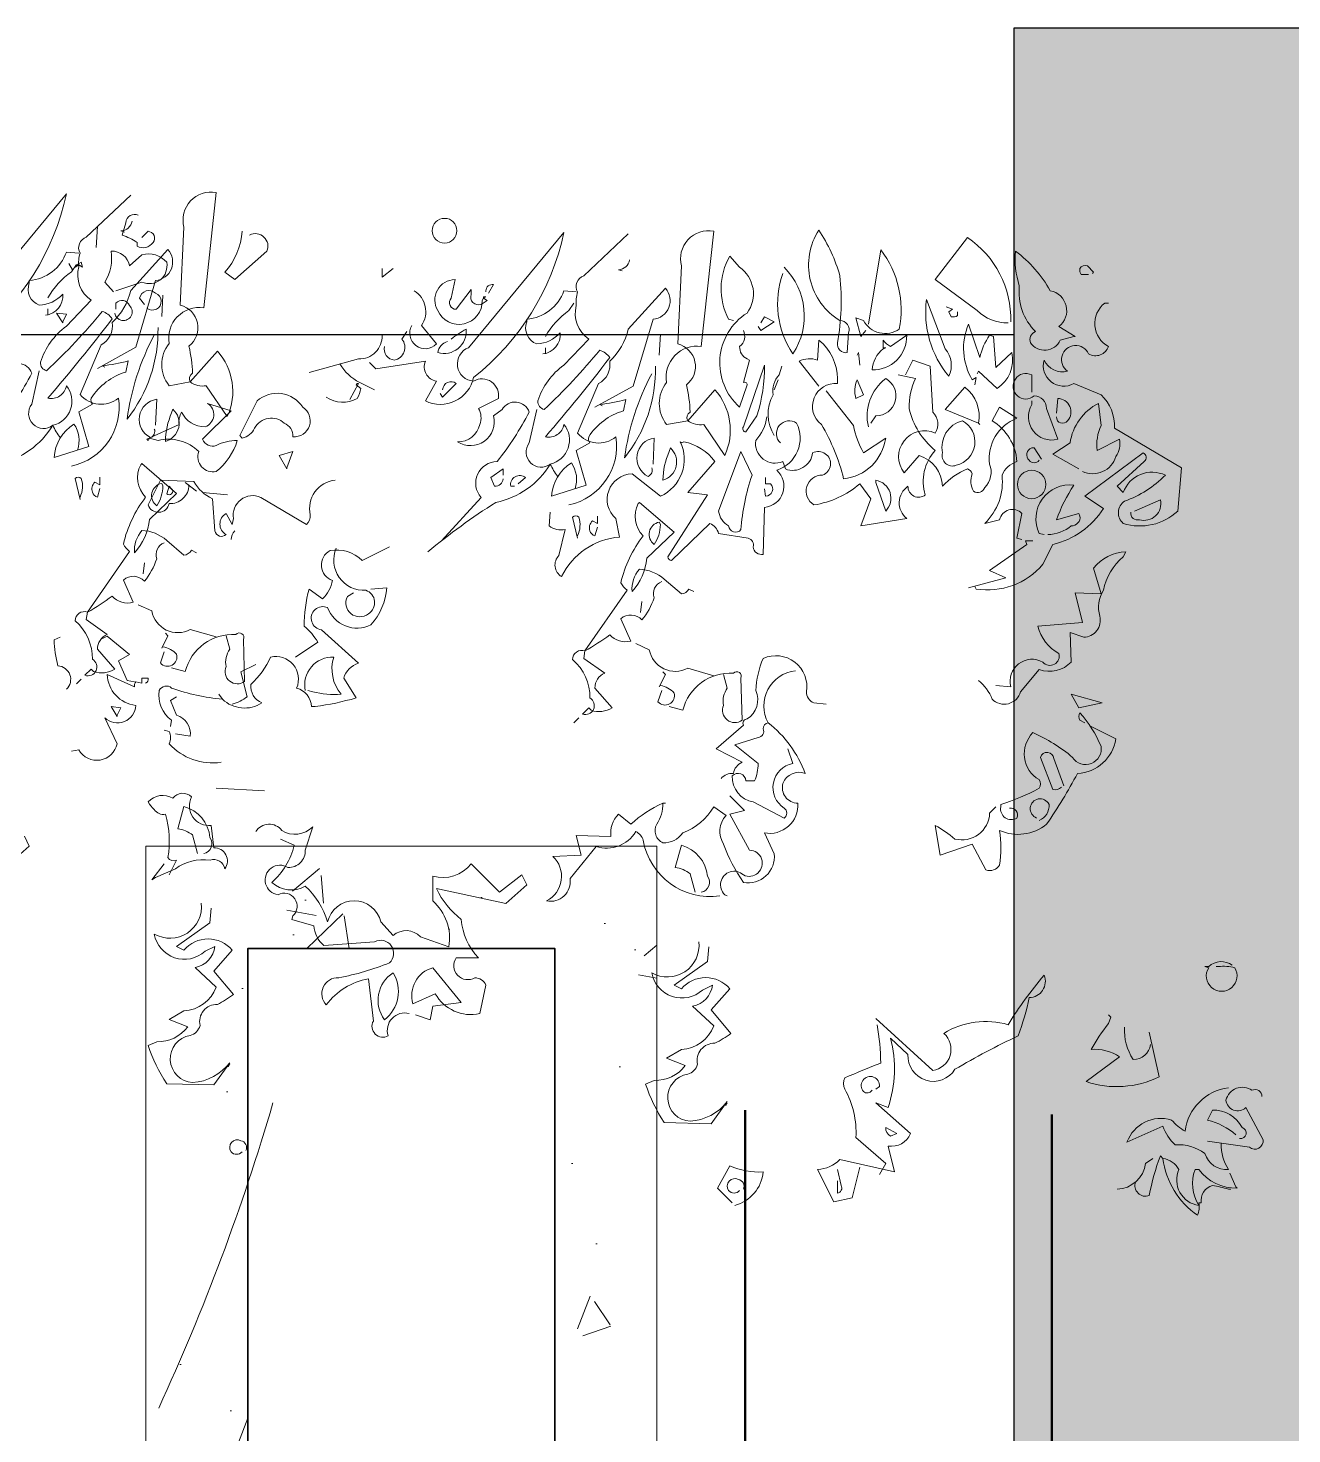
# Model space of a CAD drawing. Header units: millimetres. Extents: x 2033 to 2295, y 1536 to 1691.
# Drawn here: x 2144.109 to 2144.727, y 1615.407 to 1616.094 of the extents above; entities that cross this region are included whole.
import ezdxf

# ---------------------------------------------------------------- set-up
doc = ezdxf.new("R2010")
doc.units = ezdxf.units.MM
for name, color, linetype, lineweight in [('Detalles', 245, 'Continuous', 13), ('FACHADA', 40, 'Continuous', 35), ('muroalto', 12, 'Continuous', 50), ('Texturas', 8, 'Continuous', 0), ('Verde', 58, 'Continuous', 13)]:
    doc.layers.add(name, color=color, linetype=linetype, lineweight=lineweight)

# ---------------------------------------------------------------- blocks, each defined once
blk = doc.blocks.new('gfbvv')
at = {"layer": 'Verde', "lineweight": 0}
for points in [[(2110.02207, 1678.02499), (2110.04144, 1678.04617, -0.63649), (2110.04931, 1678.06372, 0.04776), (2110.06504, 1678.08793, 0.639832), (2110.05173, 1678.08914), (2110.04749, 1678.08611, -0.689148), (2110.02994, 1678.0734, 0.369919), (2110.04083, 1678.08188, 0.225418), (2110.04023, 1678.08974), (2110.04991, 1678.09459, 0.638885), (2110.03781, 1678.10306, -0.813461), (2110.03539, 1678.1194), (2110.08199, 1678.17568, -0.173706), (2110.03781, 1678.10487, -0.490295), (2110.0142, 1678.09338), (2110.01965, 1678.10306, -0.489075), (2110.0142, 1678.11274), (2109.99, 1678.10911), (2109.98697, 1678.11214)], [(2110.01542, 1678.01954, -0.032425), (2110.0487, 1678.04375, 0.210526), (2110.07533, 1678.06251, 0.557053), (2110.08199, 1678.08188, -0.431534), (2110.07291, 1678.07582, 0.015289), (2110.10438, 1678.11456, 0.162277), (2110.09954, 1678.11819, -0.030579), (2110.0723, 1678.08914, -0.355026), (2110.06928, 1678.09338, -0.161758), (2110.08199, 1678.11093), (2110.09409, 1678.12363, -0.32045), (2110.08804, 1678.13998, -0.099014), (2110.08864, 1678.14663, -0.46698), (2110.09167, 1678.1545), (2110.11346, 1678.17508)], [(2110.14251, 1678.08369), (2110.13222, 1678.08188, -0.352936), (2110.13222, 1678.10245, -0.5103), (2110.14916, 1678.12), (2110.15522, 1678.17629, 0.554825), (2110.13948, 1678.15934), (2110.13766, 1678.12121, -0.628204), (2110.1419, 1678.10124, -0.044617), (2110.14372, 1678.08793, 0.4142), (2110.14251, 1678.08369, 0.205246), (2110.15037, 1678.08188), (2110.16066, 1678.06675, 0.298126), (2110.15582, 1678.09882), (2110.14251, 1678.08369)], [(2110.1171, 1678.16521, 0.535172), (2110.11105, 1678.16158), (2110.10924, 1678.15553, -0.069427), (2110.1165, 1678.1519), (2110.1165, 1678.15008, 0.38205), (2110.12437, 1678.1519, 0.608597), (2110.12194, 1678.15735), (2110.11892, 1678.15432)], [(2110.11406, 1678.16237, -0.368179), (2110.10862, 1678.15753), (2110.11043, 1678.15692)], [(2110.16794, 1678.15735, -0.165222), (2110.15947, 1678.13737), (2110.16431, 1678.13374), (2110.18004, 1678.14766, 0.703232), (2110.17157, 1678.15553)], [(2110.26538, 1678.00605), (2110.28474, 1678.02723, -0.63649), (2110.29261, 1678.04478, 0.04776), (2110.30834, 1678.06899, 0.639832), (2110.29503, 1678.0702), (2110.29079, 1678.06717, -0.689148), (2110.27324, 1678.05446, 0.369919), (2110.28414, 1678.06294, 0.225418), (2110.28353, 1678.0708), (2110.29321, 1678.07564, 0.638885), (2110.28111, 1678.08412, -0.813461), (2110.27869, 1678.10046), (2110.32529, 1678.15674, -0.173706), (2110.28111, 1678.08593, -0.490295), (2110.25751, 1678.07443), (2110.26296, 1678.08412, -0.489075), (2110.25751, 1678.0938), (2110.2333, 1678.09017), (2110.23027, 1678.0932)], [(2110.38581, 1678.06475), (2110.37552, 1678.06294, -0.352936), (2110.37552, 1678.08351, -0.5103), (2110.39247, 1678.10106), (2110.39852, 1678.15735, 0.554825), (2110.38278, 1678.1404), (2110.38097, 1678.10227, -0.628204), (2110.3852, 1678.0823, -0.044617), (2110.38702, 1678.06899, 0.4142), (2110.38581, 1678.06475, 0.205246), (2110.39368, 1678.06294), (2110.40397, 1678.04781, 0.298126), (2110.39912, 1678.07988), (2110.38581, 1678.06475)], [(2110.46025, 1678.11377, -0.523941), (2110.46449, 1678.10772), (2110.46388, 1678.09804, -0.5), (2110.45904, 1678.10288, 0.072708), (2110.46025, 1678.13556, 0.077194), (2110.44996, 1678.15795, 0.423996), (2110.46025, 1678.11377)], [(2110.25872, 1678.0006, -0.032425), (2110.292, 1678.02481, 0.210526), (2110.31863, 1678.04357, 0.557053), (2110.32529, 1678.06294, -0.431534), (2110.31621, 1678.05688, 0.015289), (2110.34768, 1678.09562, 0.162277), (2110.34284, 1678.09925, -0.030579), (2110.31561, 1678.0702, -0.355026), (2110.31258, 1678.07443, -0.161758), (2110.32529, 1678.09199), (2110.33739, 1678.10469, -0.32045), (2110.33134, 1678.12103, -0.099014), (2110.33195, 1678.12769, -0.46698), (2110.33497, 1678.13556), (2110.35676, 1678.15614)], [(2110.54256, 1678.11256, -0.195694), (2110.52743, 1678.11861), (2110.50685, 1678.13374), (2110.52258, 1678.15432, -0.258652), (2110.54377, 1678.11317)], [(2110.0717, 1678.11637, 0.4142), (2110.08017, 1678.12666, -0.198578), (2110.06867, 1678.12121, -0.4142), (2110.06383, 1678.13211), (2110.06383, 1678.13332, 0.297668), (2110.08199, 1678.14724), (2110.08804, 1678.14663)], [(2110.09712, 1678.09035), (2110.11588, 1678.10064), (2110.12556, 1678.13332, 0.621735), (2110.13161, 1678.14845), (2110.11346, 1678.12848, -0.145264), (2110.10438, 1678.11274, -0.318115), (2110.09893, 1678.10185), (2110.08864, 1678.07764, 0.4142), (2110.1074, 1678.07582, -0.3983), (2110.08441, 1678.04254)], [(2110.105, 1678.12769), (2110.10076, 1678.13253, 0.185669), (2110.10379, 1678.14766, -0.373596), (2110.11287, 1678.1404), (2110.11892, 1678.14585, -0.302765), (2110.13102, 1678.14222, -0.609818), (2110.11892, 1678.13253), (2110.10621, 1678.1283)], [(2110.35737, 1678.14343, -0.368179), (2110.35192, 1678.13859), (2110.35373, 1678.13798)], [(2110.41304, 1678.10893, -0.35614), (2110.41123, 1678.10106, 0.302765), (2110.41486, 1678.09501), (2110.41607, 1678.09441), (2110.41304, 1678.08351, -0.618027), (2110.41486, 1678.0823), (2110.41123, 1678.07141, -0.499023), (2110.41486, 1678.1174, 0.420273), (2110.41123, 1678.1398), (2110.40639, 1678.14524, 0.254562), (2110.40578, 1678.11438), (2110.4082, 1678.11377)], [(2110.47417, 1678.11196), (2110.48022, 1678.14827, -0.216599), (2110.4893, 1678.10954, -0.447189), (2110.47175, 1678.11377), (2110.46812, 1678.11498), (2110.47054, 1678.1059), (2110.47296, 1678.10893)], [(2110.57463, 1678.1059), (2110.57524, 1678.1059), (2110.56737, 1678.11075, 0.643906), (2110.56313, 1678.1283, 0.101837), (2110.54619, 1678.14766, 0.105927), (2110.548, 1678.13072, 0.22554), (2110.55587, 1678.10833, 0.4142), (2110.55345, 1678.10288, 0.580322), (2110.56797, 1678.10409), (2110.57463, 1678.1059)], [(2110.07291, 1678.12485, -0.109482), (2110.08441, 1678.13755), (2110.08683, 1678.14119)], [(2110.43302, 1678.1398, -0.356445), (2110.43725, 1678.09743, -0.241074), (2110.43241, 1678.13677)], [(2110.58189, 1678.13616), (2110.57826, 1678.13616, -0.236053), (2110.57766, 1678.13919, -0.4142), (2110.58129, 1678.1404), (2110.58431, 1678.13737), (2110.58371, 1678.13677)], [(2110.28474, 1678.12164, -0.632065), (2110.2799, 1678.12648), (2110.2799, 1678.1289), (2110.27264, 1678.11922, -0.680847), (2110.27022, 1678.12467), (2110.27203, 1678.13374, 0.580322), (2110.26356, 1678.11861, 0.820084), (2110.28535, 1678.12346), (2110.28595, 1678.12467), (2110.28777, 1678.12346), (2110.28474, 1678.12164)], [(2110.28837, 1678.12709), (2110.29079, 1678.13132, 0.45993), (2110.28716, 1678.1283), (2110.28716, 1678.12769)], [(2110.34042, 1678.07141), (2110.35918, 1678.0817), (2110.36886, 1678.11438, 0.621735), (2110.37492, 1678.12951), (2110.35676, 1678.10954, -0.145264), (2110.34768, 1678.0938, -0.318115), (2110.34224, 1678.08291), (2110.33195, 1678.0587, 0.4142), (2110.35071, 1678.05688, -0.3983), (2110.32771, 1678.0236)], [(2110.1056, 1678.1174, 1.387421), (2110.11287, 1678.12103, 0.544022), (2110.10621, 1678.12225), (2110.10621, 1678.11922)], [(2110.12134, 1678.11982, 1.182175), (2110.12558, 1678.12709, 0.588394), (2110.11771, 1678.12467), (2110.12013, 1678.12164)], [(2110.25206, 1678.1283, -0.424515), (2110.25569, 1678.11135), (2110.26296, 1678.10227, -0.880783), (2110.25085, 1678.11135)], [(2110.315, 1678.09743, 0.4142), (2110.32347, 1678.10772, -0.198578), (2110.31198, 1678.10227, -0.4142), (2110.30713, 1678.11317), (2110.30713, 1678.11438, 0.297668), (2110.32529, 1678.1283), (2110.33134, 1678.12769)], [(2110.31621, 1678.1059, -0.109482), (2110.32771, 1678.11861), (2110.33013, 1678.12225)], [(2110.51351, 1678.08654, 0.305054), (2110.51169, 1678.09985), (2110.50261, 1678.12406, 0.208984), (2110.51351, 1678.08654)], [(2110.52622, 1677.98366), (2110.52682, 1677.98244, 0.262833), (2110.5595, 1677.99455), (2110.56434, 1678.00423, 0.194489), (2110.58916, 1678.02178), (2110.58008, 1678.02783), (2110.60852, 1678.04902, -0.535172), (2110.60913, 1678.04478), (2110.59581, 1678.03268), (2110.59884, 1678.02965, -0.445358), (2110.61942, 1678.03812, -0.112671), (2110.59944, 1678.02541, 0.498764), (2110.59884, 1678.01452, 0.269211), (2110.62547, 1678.02057), (2110.62728, 1678.04175), (2110.5946, 1678.06112, 0.212448), (2110.58795, 1678.07746), (2110.57463, 1678.08291, -0.669449), (2110.56011, 1678.09441, 0.362045), (2110.5716, 1678.08896, -1.319412), (2110.58189, 1678.09743, 0.480621), (2110.59158, 1678.10106, -0.538818), (2110.58976, 1678.12225), (2110.59158, 1678.12225)], [(2110.51774, 1678.11801), (2110.51774, 1678.11619, -0.236053), (2110.51472, 1678.11559), (2110.51351, 1678.11801), (2110.51532, 1678.11922), (2110.5123, 1678.12043)], [(2110.12677, 1678.11032, -0.174072), (2110.11164, 1678.06554, -0.088486), (2110.12496, 1678.10669)], [(2110.2684, 1678.10348, 0.291199), (2110.26356, 1678.09804, 0.528915), (2110.27748, 1678.10954, 0.039932), (2110.27022, 1678.10469)], [(2110.52622, 1678.0823), (2110.52682, 1678.08593), (2110.525, 1678.08472, -0.242218), (2110.52319, 1678.11196), (2110.52864, 1678.09562, -0.092926), (2110.53348, 1678.10651), (2110.53529, 1678.1059), (2110.5365, 1678.09077), (2110.54437, 1678.09804, -0.309006), (2110.53711, 1678.08049), (2110.52803, 1678.08896), (2110.52743, 1678.08775)], [(2110.23633, 1678.10651, -0.447098), (2110.22483, 1678.09501), (2110.20062, 1678.08835)], [(2110.23754, 1678.10106, 0.45993), (2110.24238, 1678.09441, 0.578781), (2110.24601, 1678.10469), (2110.24843, 1678.10833)], [(2110.44996, 1678.0817), (2110.44028, 1678.0938, -0.204086), (2110.44936, 1678.09441), (2110.44996, 1678.10409, -0.226822), (2110.45904, 1678.08533), (2110.45904, 1678.08291, 0.749039), (2110.45117, 1678.06294, -0.077942), (2110.46206, 1678.03631, 0.34404), (2110.48264, 1678.05628), (2110.47175, 1678.04902, -0.080353), (2110.46691, 1678.06233), (2110.45359, 1678.07928)], [(2110.48143, 1678.09985), (2110.48264, 1678.10046), (2110.48143, 1678.10046), (2110.48143, 1678.10409, 0.099014), (2110.48506, 1678.10106), (2110.49293, 1678.10651, -0.428558), (2110.47598, 1678.08956, -0.211655), (2110.48143, 1678.09985)], [(2110.07896, 1678.05646, -0.062256), (2110.07533, 1678.06251, -0.882339), (2110.06504, 1678.0728), (2110.06867, 1678.08914)], [(2110.08743, 1678.05041, 0.240036), (2110.08562, 1678.06312, 0.2379), (2110.07593, 1678.04678), (2110.09288, 1678.05222), (2110.08804, 1678.06917), (2110.0947, 1678.0728, -0.236053), (2110.09409, 1678.07582, -0.178345), (2110.11104, 1678.08853), (2110.11225, 1678.09398, -0.026764), (2110.09954, 1678.09156), (2110.10075, 1678.09095)], [(2110.21575, 1678.09259, 0.159607), (2110.22543, 1678.08351), (2110.2327, 1678.07988)], [(2110.37007, 1678.09138, -0.174072), (2110.35494, 1678.0466, -0.088486), (2110.36826, 1678.08775)], [(2110.42333, 1678.09199, -0.079437), (2110.4197, 1678.06717), (2110.41425, 1678.0593, -0.618027), (2110.41304, 1678.06173), (2110.42333, 1678.09199)], [(2110.42817, 1678.05749, -0.272202), (2110.42757, 1678.07746, -0.236053), (2110.43059, 1678.08714), (2110.4318, 1678.09138)], [(2110.49232, 1678.08714), (2110.49596, 1678.09441), (2110.50443, 1678.09138), (2110.50564, 1678.06899, -0.355026), (2110.50685, 1678.0587, 0.788391), (2110.49172, 1678.03933), (2110.49898, 1678.04781, -0.312881), (2110.51048, 1678.03268, -0.116058), (2110.52258, 1678.04115, -0.265564), (2110.525, 1678.03873, 0.226822), (2110.52561, 1678.03026, 0.49527), (2110.53106, 1678.03207, 0.295303), (2110.53348, 1678.04357, -0.346893), (2110.54679, 1678.06596), (2110.53832, 1678.07141), (2110.53469, 1678.06475, -0.244461), (2110.54679, 1678.04478, 0.215332), (2110.53953, 1678.03812, -0.236053), (2110.53106, 1678.01452), (2110.53832, 1678.01634, -0.59729), (2110.54921, 1678.01936), (2110.54679, 1678.00726), (2110.54921, 1678.00665)], [(2110.55405, 1678.07867), (2110.55405, 1678.08714, 1.877945), (2110.55526, 1678.07686, -0.4142), (2110.56132, 1678.0708), (2110.56676, 1678.05567, -0.674286), (2110.55405, 1678.07262), (2110.55405, 1678.07443)], [(2110.20909, 1678.07625, 0.278625), (2110.22422, 1678.07564, 0.07106), (2110.22604, 1678.08049), (2110.22362, 1678.0823), (2110.22422, 1678.08291), (2110.22483, 1678.08291), (2110.22059, 1678.07504)], [(2110.26477, 1678.07807), (2110.26598, 1678.07625), (2110.27264, 1678.08291, 0.630219), (2110.26598, 1678.07988)], [(2110.42454, 1678.06657, -0.149368), (2110.4191, 1678.05507, 0.589905), (2110.43241, 1678.04478), (2110.43362, 1678.04115, 0.490158), (2110.44693, 1678.04902, -1.060547), (2110.45178, 1678.03812, 0.776093), (2110.44754, 1678.0236, 0.142365), (2110.46993, 1678.03389), (2110.47538, 1678.02662), (2110.47054, 1678.01331), (2110.49293, 1678.01694, -0.50354), (2110.49353, 1678.03268, 0.628937), (2110.50201, 1678.02844, -0.265564), (2110.50685, 1678.05023, -0.169571), (2110.49414, 1678.0708, -0.119873), (2110.49717, 1678.08533), (2110.48869, 1678.08714)], [(2110.46872, 1678.08472), (2110.47175, 1678.07746), (2110.46812, 1678.07564, -0.195877), (2110.46872, 1678.08472)], [(2110.47417, 1678.06173, -0.297256), (2110.48264, 1678.08533, -0.782791), (2110.4778, 1678.06717), (2110.47538, 1678.06354)], [(2110.52803, 1678.06354), (2110.51169, 1678.0702), (2110.52137, 1678.08109, -0.284134), (2110.52803, 1678.06354), (2110.52864, 1678.06294), (2110.52803, 1678.06354)], [(2110.12496, 1678.06069, -0.4142), (2110.12314, 1678.05646, -0.738571), (2110.12617, 1678.07522), (2110.12556, 1678.06251)], [(2110.18852, 1678.06354, -0.319077), (2110.19275, 1678.05688, 0.777725), (2110.19759, 1678.07141, 0.455246), (2110.1752, 1678.07443), (2110.16673, 1678.05749), (2110.16794, 1678.05628, 0.25296), (2110.17399, 1678.06112, -0.489075), (2110.18852, 1678.06354)], [(2110.33074, 1678.03147, 0.240036), (2110.32892, 1678.04417, 0.2379), (2110.31924, 1678.02783), (2110.33618, 1678.03328), (2110.33134, 1678.05023), (2110.338, 1678.05386, -0.236053), (2110.33739, 1678.05688, -0.178345), (2110.35434, 1678.06959), (2110.35555, 1678.07504, -0.026764), (2110.34284, 1678.07262), (2110.34405, 1678.07201)], [(2110.56616, 1678.06657, 0.741867), (2110.5716, 1678.06475, 0.6409), (2110.56676, 1678.07564), (2110.56616, 1678.06838)], [(2110.12134, 1678.05567), (2110.13707, 1678.06294, -0.162277), (2110.13828, 1678.06899, 0.291199), (2110.14978, 1678.06173, 0.630219), (2110.15099, 1678.07322), (2110.16249, 1678.06959), (2110.14857, 1678.05567, 0.4142), (2110.15523, 1678.05265, -0.124695), (2110.16552, 1678.05507, -0.156006), (2110.15523, 1678.03994, -0.597885), (2110.14676, 1678.04962, 0.261948), (2110.12679, 1678.05507), (2110.12255, 1678.05628), (2110.12194, 1678.05507), (2110.12134, 1678.05567)], [(2110.13403, 1678.07038, -0.592255), (2110.1304, 1678.05464, -0.099731), (2110.13343, 1678.06856), (2110.13403, 1678.07038)], [(2110.32226, 1678.03752, -0.062256), (2110.31863, 1678.04357, -0.882339), (2110.30834, 1678.05386), (2110.31198, 1678.0702)], [(2110.57887, 1678.03994, 0.456619), (2110.59521, 1678.0472, 0.205246), (2110.59702, 1678.05567), (2110.58613, 1678.05023, -0.146759), (2110.58795, 1678.06233), (2110.58673, 1678.07322, 0.245285), (2110.57282, 1678.05386), (2110.56434, 1678.04841), (2110.57705, 1678.04115)], [(2110.4312, 1678.05386, -0.931778), (2110.43907, 1678.06354, -0.45929), (2110.42938, 1678.04054, -0.660172), (2110.42333, 1678.02239), (2110.42273, 1677.99939, -0.442368), (2110.41789, 1678.00302, 0.4142), (2110.41546, 1678.00726), (2110.40094, 1678.00968, 0.219635), (2110.3967, 1678.01452), (2110.37794, 1677.99636, -0.333328), (2110.37613, 1677.99818), (2110.39549, 1678.02844), (2110.38581, 1678.02965), (2110.39912, 1678.04478, 0.188675), (2110.38399, 1678.05446), (2110.38278, 1678.05386), (2110.38218, 1678.05446, -0.420059), (2110.3725, 1678.02783), (2110.35858, 1678.03873, 0.685608), (2110.35071, 1678.01694), (2110.35252, 1678.00786, 0.263565), (2110.32408, 1677.9885, -0.49028), (2110.32287, 1677.99879), (2110.3259, 1678.01149, -0.205246), (2110.31803, 1678.01331), (2110.31863, 1678.01997)], [(2110.51714, 1678.04296, -0.630219), (2110.51048, 1678.04902, -0.40654), (2110.52016, 1678.06475, -0.689621), (2110.51714, 1678.04296)], [(2110.36826, 1678.04175, -0.4142), (2110.36644, 1678.03752, -0.738571), (2110.36947, 1678.05628), (2110.36886, 1678.04357)], [(2110.37734, 1678.05144, -0.592255), (2110.37371, 1678.0357, -0.099731), (2110.37673, 1678.04962), (2110.37734, 1678.05144)], [(2110.41183, 1678.04962), (2110.41728, 1678.03812, 0.065445), (2110.41183, 1678.01149, -0.659393), (2110.40578, 1678.01331, -0.236053), (2110.40094, 1678.02057), (2110.41183, 1678.04962)], [(2110.55769, 1678.04539, -0.5), (2110.55284, 1678.04539, -0.582718), (2110.55405, 1678.05144), (2110.55526, 1678.05144), (2110.5589, 1678.04599)], [(2110.1298, 1678.00502, 0.4142), (2110.12617, 1677.99715, -0.085083), (2110.12011, 1677.98626, 0.409286), (2110.10983, 1677.98686), (2110.11467, 1677.97597, -0.286789), (2110.10438, 1677.97899, -0.035156), (2110.09227, 1677.97113), (2110.09167, 1677.96749), (2110.10196, 1677.96023, 0.308105), (2110.09712, 1677.95297), (2110.10559, 1677.94329, -0.220123), (2110.0953, 1677.94208), (2110.09409, 1677.94329), (2110.09106, 1677.94026, 0.907883), (2110.0947, 1677.94813, 0.222046), (2110.08622, 1677.96689, -0.523941), (2110.09227, 1677.97113), (2110.11285, 1678.00078, -0.099014), (2110.10983, 1678.00441, -0.106323), (2110.12072, 1678.02741, -0.326889), (2110.1183, 1678.04314), (2110.1189, 1678.04375), (2110.13585, 1678.02922), (2110.12253, 1678.01652, -0.165176), (2110.11527, 1678.00017, -0.200851), (2110.1189, 1678.01107, -0.173203), (2110.13101, 1678.00623), (2110.13948, 1677.99896, 0.236053), (2110.14311, 1678.00139), (2110.14553, 1678.00017)], [(2110.29564, 1678.03631, -0.380188), (2110.2914, 1678.03268), (2110.28958, 1678.03691), (2110.29564, 1678.04115), (2110.29564, 1678.03812)], [(2110.08864, 1678.02741, 0.195877), (2110.08925, 1678.03649, 0.4142), (2110.08622, 1678.03649), (2110.08864, 1678.0262)], [(2110.09833, 1678.03709), (2110.09833, 1678.03346), (2110.09591, 1678.03467, 0.302765), (2110.0947, 1678.02983, 0.265564), (2110.09712, 1678.02741), (2110.09833, 1678.03165)], [(2110.21333, 1678.0357, 0.444092), (2110.20123, 1678.01876, -0.197815), (2110.19941, 1678.01392), (2110.17702, 1678.02723, 0.607483), (2110.1637, 1678.01694), (2110.1631, 1678.01392), (2110.16007, 1678.01936, 0.589737), (2110.16007, 1678.00907, -0.60791), (2110.15463, 1678.01089), (2110.15341, 1678.02662, -0.177399), (2110.14434, 1678.0351), (2110.128, 1678.0357), (2110.12194, 1678.0236, 0.765594), (2110.13223, 1678.0242, 0.420074), (2110.14192, 1678.03328), (2110.1401, 1678.03449), (2110.14555, 1678.03026)], [(2110.12859, 1678.03407, 0.659393), (2110.12617, 1678.02317, 0.139038), (2110.12919, 1678.03286), (2110.12859, 1678.03407)], [(2110.30108, 1678.03268), (2110.29927, 1678.03268, -0.707504), (2110.30653, 1678.03691), (2110.3029, 1678.03389)], [(2110.42333, 1678.03147), (2110.42394, 1678.02783, 0.663971), (2110.42636, 1678.03389), (2110.42394, 1678.03389), (2110.42394, 1678.03691)], [(2110.4778, 1678.03449), (2110.4778, 1678.0357, -0.602081), (2110.48264, 1678.02057), (2110.4778, 1678.03449)], [(2110.56192, 1678.00907, 0.162277), (2110.57342, 1678.01331, 0.463791), (2110.57766, 1678.01815), (2110.57705, 1678.01936), (2110.56616, 1678.01634, -0.058853), (2110.57463, 1678.03328, 0.588898), (2110.55769, 1678.00968), (2110.56011, 1678.00907)], [(2110.13102, 1678.02904, 1), (2110.13344, 1678.03147), (2110.13223, 1678.03268), (2110.13102, 1678.02904)], [(2110.60247, 1678.01997, 0.541687), (2110.60671, 1678.01634, 0.576218), (2110.61699, 1678.02602), (2110.60429, 1678.02057)], [(2110.3731, 1677.98608, 0.4142), (2110.36947, 1677.97821, -0.085083), (2110.36342, 1677.96731, 0.409286), (2110.35313, 1677.96792), (2110.35797, 1677.95703, -0.286789), (2110.34768, 1677.96005, -0.035156), (2110.33558, 1677.95219), (2110.33497, 1677.94855), (2110.34526, 1677.94129, 0.308105), (2110.34042, 1677.93403), (2110.34889, 1677.92435, -0.220123), (2110.3386, 1677.92314), (2110.33739, 1677.92435), (2110.33437, 1677.92132, 0.907883), (2110.338, 1677.92919, 0.222046), (2110.32953, 1677.94795, -0.523941), (2110.33558, 1677.95219), (2110.35616, 1677.98184, -0.099014), (2110.35313, 1677.98547, -0.106323), (2110.36402, 1678.00847, -0.326889), (2110.3616, 1678.0242), (2110.36221, 1678.02481), (2110.37915, 1678.01028), (2110.36584, 1677.99757, -0.165176), (2110.35858, 1677.98123, -0.200851), (2110.36221, 1677.99213, -0.173203), (2110.37431, 1677.98729), (2110.38278, 1677.98002, 0.236053), (2110.38641, 1677.98244), (2110.38884, 1677.98123)], [(2110.33195, 1678.00847, 0.195877), (2110.33255, 1678.01755, 0.4142), (2110.32953, 1678.01755), (2110.33195, 1678.00726)], [(2110.34163, 1678.01815), (2110.34163, 1678.01452), (2110.33921, 1678.01573, 0.302765), (2110.338, 1678.01089, 0.265564), (2110.34042, 1678.00847), (2110.34163, 1678.0127)], [(2110.37189, 1678.01513, 0.659393), (2110.36947, 1678.00423, 0.139038), (2110.3725, 1678.01392), (2110.37189, 1678.01513)], [(2110.16249, 1678.00665, -0.173203), (2110.16431, 1678.01089)], [(2110.23996, 1678.00302), (2110.22664, 1677.99636, 0.25), (2110.21091, 1678.00121, 0.663467), (2110.21212, 1677.98668, -0.148178), (2110.20728, 1677.9776), (2110.20062, 1677.98244, 0.057068), (2110.1982, 1677.96429, -0.099014), (2110.20486, 1677.95642), (2110.19396, 1677.94916)], [(2110.21393, 1678.00242, 0.559616), (2110.22846, 1677.98184, -0.630219), (2110.22967, 1677.97034, -0.808411), (2110.21938, 1677.97881), (2110.22241, 1677.98063)], [(2110.52803, 1677.93766, -0.140045), (2110.53469, 1677.92858, 0.57489), (2110.54861, 1677.93221), (2110.55769, 1677.94311, 0.29335), (2110.57342, 1677.94674), (2110.57282, 1677.96126), (2110.57947, 1677.95884, 0.477875), (2110.58734, 1677.96913, -0.21463), (2110.58916, 1677.98184, -0.178345), (2110.59884, 1677.99818), (2110.60005, 1678.0006, 0.217789), (2110.58431, 1677.99273), (2110.58795, 1677.98002), (2110.57524, 1677.98063), (2110.57887, 1677.9661), (2110.55708, 1677.96429, 0.213028), (2110.56737, 1677.95097, -0.817993), (2110.5595, 1677.94674, 0.658905), (2110.54377, 1677.93463), (2110.5365, 1677.93524)], [(2110.23088, 1677.98244), (2110.23875, 1677.98305, -0.159866), (2110.23088, 1677.96489, -0.443787), (2110.2097, 1677.97337, 1.153), (2110.20667, 1677.96247), (2110.22483, 1677.94613, 0.251633), (2110.21757, 1677.93887), (2110.22362, 1677.92919, -0.035156), (2110.20365, 1677.92495), (2110.20183, 1677.92495, 0.326782), (2110.19457, 1677.93403, 0.618027), (2110.18186, 1677.94916, -0.102722), (2110.17218, 1677.93584, 0.333328), (2110.17762, 1677.92677, -0.346832), (2110.15826, 1677.92858, -0.064789), (2110.13344, 1677.93403, 0.5), (2110.12739, 1677.93282, 0.287735), (2110.13344, 1677.91829), (2110.13284, 1677.91527)], [(2110.15522, 1677.95902), (2110.14251, 1677.96265, -0.510468), (2110.12375, 1677.97173), (2110.11709, 1677.97476)], [(2110.082, 1677.93342, 0.656815), (2110.07777, 1677.94492, -0.053406), (2110.07595, 1677.95763), (2110.07898, 1677.95884)], [(2110.13343, 1677.94389), (2110.14009, 1677.94208, -0.35936), (2110.1649, 1677.96023, -0.872879), (2110.16853, 1677.95781), (2110.16913, 1677.93723, -0.762802), (2110.16006, 1677.9445, -0.205246), (2110.16187, 1677.95297), (2110.16006, 1677.95963)], [(2110.12919, 1677.95418, -0.178345), (2110.13585, 1677.95055, -0.817993), (2110.12798, 1677.94631), (2110.1298, 1677.95176)], [(2110.39852, 1677.94008), (2110.38581, 1677.94371, -0.510468), (2110.36705, 1677.95279), (2110.36039, 1677.95582)], [(2110.1631, 1677.92616, 0.092926), (2110.17036, 1677.92979), (2110.16733, 1677.9419), (2110.1746, 1677.94553)], [(2110.1988, 1677.93282, -0.489075), (2110.21272, 1677.94916, 0.257034), (2110.21636, 1677.931, -0.076462), (2110.20244, 1677.93221), (2110.20001, 1677.93282)], [(2110.40215, 1677.88985, -0.243835), (2110.4082, 1677.89227, -0.263626), (2110.41244, 1677.89772), (2110.39973, 1677.90437), (2110.41304, 1677.91587, -0.535172), (2110.41486, 1677.9189, 0.371796), (2110.4191, 1677.93282, -0.090164), (2110.42273, 1677.94855, -0.594772), (2110.44391, 1677.93221, 0.312363), (2110.44754, 1677.92677), (2110.45359, 1677.92616)], [(2110.08442, 1677.90316), (2110.08805, 1677.90377, 0.686798), (2110.10681, 1677.9068), (2110.10076, 1677.9195, 0.648468), (2110.11589, 1677.92556, -0.37442), (2110.10197, 1677.94069), (2110.11529, 1677.93463, -0.236053), (2110.11589, 1677.93706), (2110.11892, 1677.93645), (2110.11892, 1677.93887), (2110.12194, 1677.93887, -0.4142), (2110.12073, 1677.93645)], [(2110.40154, 1677.83236, -0.4021), (2110.36402, 1677.85959, 0.236053), (2110.36039, 1677.86383, -0.350769), (2110.34103, 1677.85656), (2110.32832, 1677.84083, -0.513931), (2110.31682, 1677.82994, 0.519897), (2110.31984, 1677.85172), (2110.33376, 1677.85233), (2110.33134, 1677.86201), (2110.34829, 1677.86141, -0.233566), (2110.35192, 1677.8723), (2110.35797, 1677.86746, -0.081039), (2110.37371, 1677.87775), (2110.37492, 1677.87775), (2110.37371, 1677.87775, -0.147995), (2110.37068, 1677.86746, 0.442368), (2110.37371, 1677.85838, 0.265564), (2110.38339, 1677.86322, 0.169403), (2110.39852, 1677.87593), (2110.40457, 1677.87169, 0.349014), (2110.40336, 1677.85777, 0.066803), (2110.41304, 1677.83901, 0.501038), (2110.42817, 1677.85293), (2110.42333, 1677.86322, 0.492294), (2110.43967, 1677.87775, -0.5), (2110.43241, 1677.88743, -0.4142), (2110.4433, 1677.89227, 0.138321), (2110.42515, 1677.91708, -0.529709), (2110.43846, 1677.9425)], [(2110.37673, 1677.92495), (2110.38339, 1677.92314, -0.35936), (2110.4082, 1677.94129, -0.872879), (2110.41183, 1677.93887), (2110.41244, 1677.91829, -0.762802), (2110.40336, 1677.92556, -0.205246), (2110.40518, 1677.93403), (2110.40336, 1677.94069)], [(2110.13526, 1677.91164), (2110.14252, 1677.91043, 0.37204), (2110.13586, 1677.92071), (2110.13284, 1677.92798), (2110.13586, 1677.92979)], [(2110.3725, 1677.93524, -0.178345), (2110.37915, 1677.93161, -0.817993), (2110.37129, 1677.92737), (2110.3731, 1677.93282)], [(2110.42515, 1677.91708, 0.333328), (2110.42273, 1677.91406, -0.5), (2110.42031, 1677.90982), (2110.40881, 1677.90619), (2110.42031, 1677.89711, -0.099014), (2110.41849, 1677.88864), (2110.41425, 1677.88864, 0.663971), (2110.4076, 1677.89106, 0.376755), (2110.41789, 1677.87835), (2110.43302, 1677.87048, 0.5), (2110.43302, 1677.87533, -0.682281), (2110.43725, 1677.89711), (2110.43483, 1677.90437)], [(2110.54316, 1677.87533, -0.618027), (2110.54679, 1677.87048, -0.649872), (2110.53892, 1677.87593), (2110.53892, 1677.87714, 0.048447), (2110.55769, 1677.88501, 0.291199), (2110.55769, 1677.88924, -0.493149), (2110.55466, 1677.91224, -0.073044), (2110.57403, 1677.90014, 0.819794), (2110.58795, 1677.90559, 0.07692), (2110.57766, 1677.92193, 0.333328), (2110.57766, 1677.91829), (2110.58008, 1677.91708)], [(2110.15765, 1677.89772, -0.247742), (2110.13223, 1677.9068, 0.207977), (2110.13223, 1677.91285), (2110.12981, 1677.91345)], [(2110.5831, 1677.91527), (2110.59521, 1677.90922, -0.357925), (2110.57645, 1677.89227, -0.02861), (2110.56132, 1677.86746, -0.284912), (2110.53832, 1677.86443, -0.072906), (2110.53832, 1677.84749, -0.350769), (2110.53166, 1677.84507), (2110.525, 1677.85777), (2110.50927, 1677.85233), (2110.50685, 1677.86685, -0.042465), (2110.51653, 1677.8602, 0.482147), (2110.53348, 1677.8729), (2110.5365, 1677.87593)], [(2110.56858, 1677.88561, -0.302765), (2110.56434, 1677.8844), (2110.55829, 1677.90014, -0.816528), (2110.56495, 1677.89953), (2110.56979, 1677.88622)], [(2110.13223, 1677.84264), (2110.13586, 1677.84991, -0.4142), (2110.13163, 1677.85112, 0.112411), (2110.13042, 1677.8723, -0.302765), (2110.12497, 1677.87472, -0.099014), (2110.12194, 1677.87835, -0.357651), (2110.13405, 1677.88017, -0.463791), (2110.14313, 1677.88077, 0.593826), (2110.15281, 1677.86685), (2110.15402, 1677.85596, -0.62767), (2110.15947, 1677.84567, 0.457672), (2110.1522, 1677.84991, 0.184982), (2110.13526, 1677.84567), (2110.12558, 1677.84143), (2110.12376, 1677.84022), (2110.12981, 1677.84809)], [(2110.14916, 1677.85311, 0.54657), (2110.15219, 1677.86098, 0.310577), (2110.13948, 1677.87611), (2110.13645, 1677.86522, -0.131805), (2110.14372, 1677.86219), (2110.14614, 1677.85311)], [(2110.40518, 1677.83236), (2110.40397, 1677.83296, -1.00415), (2110.41304, 1677.84264, 1.247116), (2110.41607, 1677.85475), (2110.40639, 1677.8723), (2110.41365, 1677.87411), (2110.40639, 1677.88138)], [(2110.55769, 1677.86927, 0.326447), (2110.56253, 1677.87714, 1.475342), (2110.55647, 1677.87048)], [(2110.24964, 1677.77486, 0.600372), (2110.23935, 1677.76397, -0.753342), (2110.23209, 1677.77123), (2110.22967, 1677.79181, 0.194229), (2110.20909, 1677.7791, -0.678314), (2110.21514, 1677.79241, 0.051498), (2110.23996, 1677.79968, 0.881622), (2110.2327, 1677.80996), (2110.20788, 1677.80815, -0.201935), (2110.20304, 1677.81783), (2110.19215, 1677.82086), (2110.19275, 1677.82267, 0.881622), (2110.18549, 1677.83296, -1.244614), (2110.19033, 1677.84628, 0.436066), (2110.1988, 1677.85475), (2110.20244, 1677.86625, -0.359619), (2110.18731, 1677.86443, 0.522507), (2110.1746, 1677.86383)], [(2110.1867, 1677.8602), (2110.19336, 1677.85717, -0.157089), (2110.18246, 1677.83901, 0.333328), (2110.1988, 1677.8372, -0.128128), (2110.2097, 1677.81965, -0.797302), (2110.23572, 1677.81965), (2110.24177, 1677.81299, -0.408356), (2110.25509, 1677.81238), (2110.26901, 1677.80754, 0.259506), (2110.26114, 1677.82994), (2110.26114, 1677.84204, 0.302765), (2110.2799, 1677.84809), (2110.29382, 1677.83417), (2110.30471, 1677.84264), (2110.30713, 1677.8378), (2110.29685, 1677.82873), (2110.26296, 1677.83599, 0.117401), (2110.27506, 1677.82086, 0.173203), (2110.28353, 1677.8021), (2110.27264, 1677.8021, 0.806671), (2110.28172, 1677.79241, -0.276978), (2110.28716, 1677.78878), (2110.28414, 1677.77486, -0.330963), (2110.26235, 1677.78455), (2110.25146, 1677.7797, -0.419418), (2110.26114, 1677.79726), (2110.27506, 1677.78031), (2110.26114, 1677.77849), (2110.25993, 1677.77184), (2110.25267, 1677.77426)], [(2110.39247, 1677.83417, 0.54657), (2110.39549, 1677.84204, 0.310577), (2110.38278, 1677.85717), (2110.37976, 1677.84628, -0.131805), (2110.38702, 1677.84325), (2110.38944, 1677.83417)], [(2110.14795, 1677.8289, -0.61586), (2110.12496, 1677.81377, 0.591492), (2110.14977, 1677.8053), (2110.15461, 1677.80772, -0.334061), (2110.14493, 1677.79743), (2110.15522, 1677.78775, -0.300079), (2110.13948, 1677.77625), (2110.13222, 1677.77202), (2110.1413, 1677.76839, -0.24559), (2110.12617, 1677.76112), (2110.12193, 1677.75931, 0.064346), (2110.13101, 1677.74055), (2110.154, 1677.73994), (2110.16187, 1677.75083, -0.216293), (2110.14372, 1677.74115, -0.89946), (2110.14251, 1677.76415, 0.265564), (2110.14735, 1677.76899, -0.5), (2110.15582, 1677.77928, 0.034439), (2110.16369, 1677.78412), (2110.154, 1677.79562), (2110.16308, 1677.80591, 0.461777), (2110.13948, 1677.80591), (2110.13585, 1677.80772), (2110.15219, 1677.81922), (2110.15279, 1677.82648)], [(2110.39126, 1677.80996, -0.61586), (2110.36826, 1677.79483, 0.591492), (2110.39307, 1677.78636), (2110.39791, 1677.78878, -0.334061), (2110.38823, 1677.77849), (2110.39852, 1677.76881, -0.300079), (2110.38278, 1677.75731), (2110.37552, 1677.75308), (2110.3846, 1677.74944, -0.24559), (2110.36947, 1677.74218), (2110.36523, 1677.74037, 0.064346), (2110.37431, 1677.72161), (2110.39731, 1677.721), (2110.40518, 1677.73189, -0.216293), (2110.38702, 1677.72221, -0.89946), (2110.38581, 1677.74521, 0.265564), (2110.39065, 1677.75005, -0.5), (2110.39912, 1677.76034, 0.034439), (2110.40699, 1677.76518), (2110.39731, 1677.77668), (2110.40639, 1677.78697, 0.461777), (2110.38278, 1677.78697), (2110.37915, 1677.78878), (2110.39549, 1677.80028), (2110.3961, 1677.80754)], [(2110.6521, 1677.79847, 0.366302), (2110.6406, 1677.79786), (2110.63878, 1677.79786), (2110.6406, 1677.79726, 1.810471), (2110.65331, 1677.79726, 0.099014), (2110.64544, 1677.79786), (2110.64423, 1677.79786)], [(2110.23754, 1677.77184, -0.434998), (2110.24177, 1677.79483, -0.383423), (2110.23754, 1677.77184)], [(2110.4778, 1677.77244), (2110.50564, 1677.74702, 0.636124), (2110.51109, 1677.76518, -0.212875), (2110.54256, 1677.76942, -0.040161), (2110.56011, 1677.79362, -0.538727), (2110.55284, 1677.78273, -0.038391), (2110.5474, 1677.76397, 0.023422), (2110.51653, 1677.74763, -0.778931), (2110.49353, 1677.75489), (2110.48506, 1677.76276, -0.14267), (2110.48385, 1677.72887), (2110.4778, 1677.73129), (2110.49474, 1677.71616, -0.349304), (2110.48385, 1677.71011), (2110.48688, 1677.6974), (2110.46025, 1677.70345, -0.186783), (2110.44936, 1677.69861), (2110.45722, 1677.68287), (2110.4663, 1677.68469), (2110.46993, 1677.69982)], [(2110.61155, 1677.76578), (2110.61639, 1677.744, -0.198578), (2110.58068, 1677.74158), (2110.59702, 1677.75368, 0.173447), (2110.5831, 1677.75731, -0.044205), (2110.59158, 1677.77002), (2110.59279, 1677.77305), (2110.59158, 1677.77426)], [(2110.4784, 1677.76942, -0.04158), (2110.48022, 1677.75066, 0.012192), (2110.46267, 1677.74339, 0.248367), (2110.46267, 1677.73795, -0.13884), (2110.46812, 1677.71434), (2110.48264, 1677.70163), (2110.47962, 1677.69619)], [(2110.61215, 1677.75973, -0.388977), (2110.60368, 1677.75247, -0.162277), (2110.59944, 1677.76821)], [(2110.47598, 1677.73734, -0.442368), (2110.47175, 1677.73674, -1.516525), (2110.47962, 1677.73916), (2110.4778, 1677.73795)], [(2110.64665, 1677.71132, 0.143021), (2110.65028, 1677.69861, -0.358047), (2110.63878, 1677.70648, 0.172546), (2110.62426, 1677.71071, -0.123093), (2110.6182, 1677.71979), (2110.60065, 1677.71192, -0.40274), (2110.62244, 1677.72282, 0.082748), (2110.6291, 1677.71737, -0.343094), (2110.65028, 1677.73855)], [(2110.66662, 1677.73431, 0.566177), (2110.66178, 1677.73734, 0.534058), (2110.64907, 1677.7325, 0.630219), (2110.65875, 1677.72887), (2110.66723, 1677.71313, -0.679398), (2110.66057, 1677.7095), (2110.63999, 1677.71253)], [(2110.65573, 1677.71374, 0.926025), (2110.65694, 1677.71918, 0.286789), (2110.64241, 1677.72766), (2110.63999, 1677.72282, -0.120178), (2110.65391, 1677.71555)], [(2110.48809, 1677.71616), (2110.48264, 1677.71918, 0.276978), (2110.48506, 1677.71495), (2110.48809, 1677.71616)], [(2110.16792, 1677.70726, -0.449051), (2110.16248, 1677.70726, -0.780762), (2110.16732, 1677.71271, -0.5), (2110.16974, 1677.70787)], [(2110.61336, 1677.70405), (2110.60973, 1677.70163, -0.365204), (2110.59581, 1677.68893)], [(2110.60489, 1677.69256, 0.651581), (2110.61155, 1677.6859, -0.045349), (2110.61699, 1677.70527), (2110.6182, 1677.70405)], [(2110.65089, 1677.69679), (2110.65391, 1677.69014), (2110.65452, 1677.68953, -0.240921), (2110.63576, 1677.69861), (2110.63394, 1677.69861, 0.236053), (2110.63576, 1677.68106, -0.5), (2110.62607, 1677.69861, 0.236053), (2110.6182, 1677.70405, 0.211075), (2110.63515, 1677.67622, 0.162277), (2110.63576, 1677.68227), (2110.63697, 1677.68227, -0.383194), (2110.64241, 1677.69074, -0.056625), (2110.65028, 1677.68893), (2110.65149, 1677.68893)], [(2110.40881, 1677.68106, 0.315994), (2110.42273, 1677.6974, -0.114075), (2110.40639, 1677.70042), (2110.40033, 1677.68953), (2110.4076, 1677.68227)], [(2110.45904, 1677.69316), (2110.45904, 1677.68711, 0.535172), (2110.46085, 1677.69074), (2110.45904, 1677.69861)], [(2110.41123, 1677.68832, -0.449051), (2110.40578, 1677.68832, -0.780762), (2110.41062, 1677.69377, -0.5), (2110.41304, 1677.68893)]]:
    blk.add_lwpolyline(points, format="xyb", dxfattribs=at)
for points in [[(2110.09653, 1678.14948), (2110.09713, 1678.15977)], [(2110.08503, 1678.13859), (2110.08321, 1678.14161)], [(2110.08805, 1678.14161), (2110.08624, 1678.1398), (2110.08805, 1678.14101), (2110.08987, 1678.1398), (2110.08926, 1678.14222), (2110.08805, 1678.14161)], [(2110.24177, 1678.13919), (2110.23633, 1678.13495), (2110.23633, 1678.13919)], [(2110.12859, 1678.11577), (2110.12919, 1678.12606)], [(2110.28595, 1678.12467), (2110.28716, 1678.12527), (2110.28595, 1678.12527), (2110.28595, 1678.12467)], [(2110.07291, 1678.11637), (2110.07291, 1678.1194)], [(2110.08019, 1678.11317), (2110.082, 1678.1168), (2110.07716, 1678.1174), (2110.08019, 1678.11256), (2110.08019, 1678.11317)], [(2110.42031, 1678.11075), (2110.42152, 1678.10893), (2110.42817, 1678.11317), (2110.42333, 1678.11559), (2110.42152, 1678.11256)], [(2110.37189, 1678.09683), (2110.3725, 1678.10712)], [(2110.31621, 1678.09743), (2110.31621, 1678.10046)], [(2110.46872, 1678.09683), (2110.46933, 1678.09804), (2110.46993, 1678.09199)], [(2110.42817, 1678.07988), (2110.42999, 1678.08472)], [(2110.18973, 1678.04175), (2110.19275, 1678.04962), (2110.1861, 1678.04781), (2110.18973, 1678.04115), (2110.18973, 1678.04175)], [(2110.14857, 1678.02965), (2110.16068, 1678.02844)], [(2110.55466, 1678.00605), (2110.55103, 1678.00605), (2110.55163, 1678.00423), (2110.53348, 1677.99152), (2110.54135, 1677.98789), (2110.52319, 1677.98305)], [(2110.11951, 1677.98989), (2110.12011, 1677.99533)], [(2110.36281, 1677.97095), (2110.36342, 1677.97639)], [(2110.11529, 1677.93706), (2110.11166, 1677.93766), (2110.10742, 1677.94734), (2110.11287, 1677.95037), (2110.10197, 1677.95945), (2110.09955, 1677.95824)], [(2110.12859, 1677.95357), (2110.13161, 1677.95963), (2110.1304, 1677.96084)], [(2110.08683, 1677.93602), (2110.08925, 1677.93845)], [(2110.37189, 1677.93463), (2110.37492, 1677.94069), (2110.37371, 1677.9419)], [(2110.15826, 1677.92858), (2110.15644, 1677.931)], [(2110.58855, 1677.92677), (2110.57705, 1677.92435), (2110.57342, 1677.931), (2110.58855, 1677.92677)], [(2110.10681, 1677.92071), (2110.10863, 1677.92435), (2110.10379, 1677.92495), (2110.10681, 1677.92011), (2110.10681, 1677.92071)], [(2110.33013, 1677.91708), (2110.33255, 1677.9195)], [(2110.17883, 1677.8838), (2110.15523, 1677.88501)], [(2110.06141, 1677.86159), (2110.06383, 1677.85674), (2110.05354, 1677.84767)], [(2110.16187, 1677.74962), (2110.16127, 1677.75023), (2110.16127, 1677.74902), (2110.16006, 1677.74902)], [(2110.40518, 1677.73068), (2110.40457, 1677.73129), (2110.40457, 1677.73008), (2110.40336, 1677.73008)]]:
    blk.add_lwpolyline(points, dxfattribs=at)
for centre, radius in [((2110.26689, 1678.15765), 0.00605), ((2110.55405, 1678.03358), 0.00696)]:
    blk.add_circle(centre, radius, dxfattribs=at)

msp = doc.modelspace()

# ---------------------------------------------------------------- hatches: boundary and pattern name
at = {"layer": 'Texturas'}
h = msp.add_hatch(dxfattribs=at)
h.set_pattern_fill('AR-CONC', color=8, scale=0.0009, angle=270, style=0)
h.set_pattern_definition([(220, (2877.2775, 1129.36493), (0.014345177, -0.163966202), [0.017145, -0.188595]), (275, (2877.2775, 1129.36493), (-0.17195098, 0.031718543), [0.013716, -0.150876]), (169.549, (2877.2787, 1129.35127), (-0.15760502, -0.132248251), [0.014571, -0.160281]), (223.8158, (2877.23178, 1129.36493), (0.037838095, -0.243971137), [0.0257175, -0.2828925]), (173.3644, (2877.23494, 1129.3446), (-0.222683, -0.21366381), [0.0218565, -0.2404215]), (278.816, (2877.23178, 1129.36493), (-0.222682606, -0.213664145), [0.020574, -0.226314]), (249, (2877.24321, 1129.34207), (0.092038967, -0.136453392), [0.017145, -0.188595]), (304, (2877.24321, 1129.34207), (-0.16576917, -0.055621826), [0.013716, -0.150876]), (198.5486, (2877.25088, 1129.3307), (-0.073730572, -0.192074842), [0.014571, -0.160281]), (232.5, (2877.2775, 1129.364934), (-0.076099535, -0.002779743), [0, -0.1490472, 0, -0.153162, 0, -0.1514475]), (262.5, (2877.2775, 1129.36493), (-0.090162517, -0.060137696), [0, -0.0873252, 0, -0.1456182, 0, -0.0577215]), (302.5, (2877.2775, 1129.41591), (0.0051558696, -0.1220315357), [0, -0.05715, 0, -0.178308, 0, -0.236601]), (312.5, (2877.2775, 1129.43877), (-0.022883842, -0.133316263), [0, -0.074295, 0, -0.1184148, 0, -0.168021])])
h.paths.add_polyline_path([(2144.59122, 1616.09421), (2148.09122, 1616.09421), (2148.09122, 1613.84421), (2147.94122, 1613.84421), (2147.94122, 1615.94421), (2146.34122, 1615.94421), (2144.74122, 1615.94421), (2144.74122, 1613.84421), (2144.59122, 1613.84421)])
h = msp.add_hatch(dxfattribs=at)
h.set_pattern_fill('AR-CONC', color=8, scale=0.0009, angle=270, style=0)
h.set_pattern_definition([(220, (2877.22794, 1129.1192), (0.014345177, -0.163966202), [0.017145, -0.188595]), (275, (2877.22794, 1129.1192), (-0.17195098, 0.031718543), [0.013716, -0.150876]), (169.549, (2877.22913, 1129.10553), (-0.15760502, -0.132248251), [0.014571, -0.160281]), (223.8158, (2877.18222, 1129.1192), (0.037838095, -0.243971137), [0.0257175, -0.2828925]), (173.3644, (2877.18537, 1129.09887), (-0.222683, -0.21366381), [0.0218565, -0.2404215]), (278.816, (2877.18222, 1129.1192), (-0.222682606, -0.213664145), [0.020574, -0.226314]), (249, (2877.19365, 1129.09634), (0.092038967, -0.136453392), [0.017145, -0.188595]), (304, (2877.19365, 1129.09634), (-0.16576917, -0.055621826), [0.013716, -0.150876]), (198.5486, (2877.20132, 1129.08497), (-0.073730572, -0.192074842), [0.014571, -0.160281]), (232.5, (2877.227937, 1129.1192), (-0.076099535, -0.002779743), [0, -0.1490472, 0, -0.153162, 0, -0.1514475]), (262.5, (2877.22794, 1129.1192), (-0.090162517, -0.060137696), [0, -0.0873252, 0, -0.1456182, 0, -0.0577215]), (302.5, (2877.227937, 1129.170176), (0.0051558696, -0.1220315357), [0, -0.05715, 0, -0.178308, 0, -0.236601]), (312.5, (2877.22794, 1129.19304), (-0.022883842, -0.133316263), [0, -0.074295, 0, -0.1184148, 0, -0.168021])])
h.paths.add_polyline_path([(2144.16665, 1615.69421), (2144.41665, 1615.69421), (2144.41665, 1614.69421), (2144.16665, 1614.69421)])
h.paths.add_polyline_path([(2144.21665, 1614.74421), (2144.36665, 1614.74421), (2144.36665, 1615.64421), (2144.21665, 1615.64421)], flags=16)

# ---------------------------------------------------------------- linework, layer by layer
at = {"layer": 'Detalles'}
msp.add_lwpolyline([(2144.41665, 1614.69421), (2144.16665, 1614.69421), (2144.16665, 1615.69421), (2144.41665, 1615.69421)], close=True, dxfattribs=at)
msp.add_arc((2143.19224, 1615.87194), 1.08009, 335.23451, 343.6927, dxfattribs=at)
at = {"layer": 'FACHADA', "lineweight": 30}
for p, q in [((2144.59122, 1616.09421), (2144.59122, 1613.84421)), ((2148.09122, 1616.09421), (2144.59122, 1616.09421)), ((2144.59122, 1615.94421), (2142.59297, 1615.94421))]:
    msp.add_line(p, q, dxfattribs=at)
at = {"layer": 'FACHADA'}
msp.add_lwpolyline([(2144.36665, 1614.74421), (2144.21665, 1614.74421), (2144.21665, 1615.64421), (2144.36665, 1615.64421)], close=True, dxfattribs=at)
at = {"layer": 'muroalto', "linetype": 'Continuous', "ltscale": 0.07}
for p, q in [((2144.45975, 1615.5652), (2144.45975, 1615.36568)), ((2144.60975, 1615.56295), (2144.60975, 1615.36568))]:
    msp.add_line(p, q, dxfattribs=at)

# ---------------------------------------------------------------- block references
at = {"layer": 'FACHADA'}
msp.add_blockref('gfbvv', (34.04588, -62.1625), dxfattribs=at)

doc.saveas('drawing.dxf')
